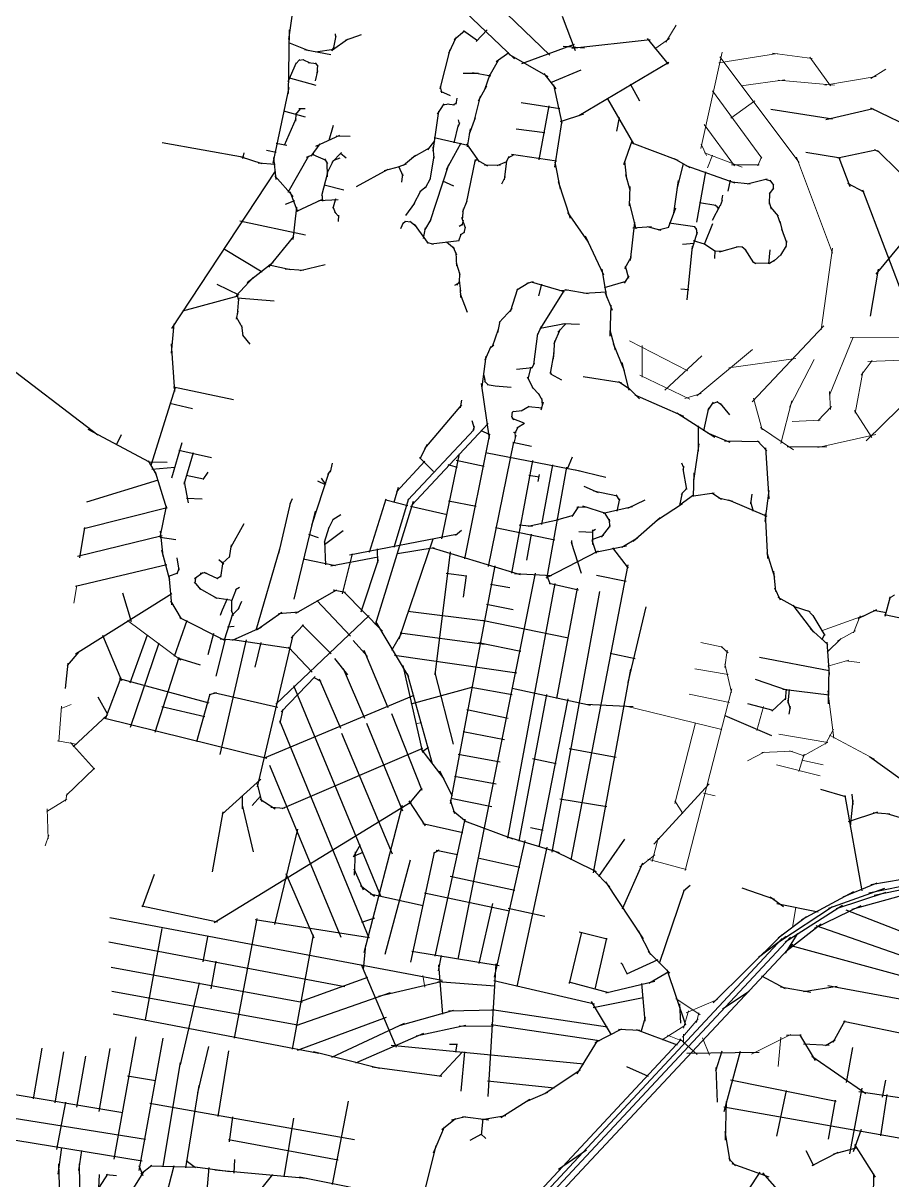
# Model space of a CAD drawing. Header units: inches. Extents: x 723419 to 759401, y 6910722 to 6968430.
# Drawn here: x 731647 to 733965, y 6943834 to 6946922 of the extents above; entities that cross this region are included whole.
import ezdxf

# ---------------------------------------------------------------- set-up
doc = ezdxf.new("R2010")
doc.units = ezdxf.units.IN
doc.header["$MEASUREMENT"] = 0
doc.layers.add('Linhas Axiais - Sao Jose', color=5, linetype='Continuous', lineweight=60)

msp = doc.modelspace()

# ---------------------------------------------------------------- linework, layer by layer
at = {"layer": 'Linhas Axiais - Sao Jose', "linetype": 'Continuous', "lineweight": 25}
for p, q in [((732378, 6947042.3), (732354.6, 6946878.3)), ((732887.1, 6946995.1), (733052.2, 6946835.8)), ((732826, 6946951.8), (732958, 6946826.4)), ((733084.7, 6946940.6), (733119.6, 6946848.9)), ((732356.4, 6946903.5), (732354.4, 6946733.8)), ((732479.1, 6946893.4), (732480.5, 6946882.7)), ((732507, 6946876), (732549.4, 6946891.5)), ((732824.2, 6946900.2), (732797, 6946877.2)), ((732859.5, 6946874.1), (732822.1, 6946901.2)), ((732884.6, 6946903.8), (732855.9, 6946872.6)), ((732355.1, 6946869.8), (732408, 6946848.5)), ((732472.4, 6946850.2), (732512, 6946879.1)), ((732481.2, 6946888.1), (732473.8, 6946852.3)), ((732802.1, 6946884.3), (732781.6, 6946840.8)), ((732977.9, 6946814), (733117.6, 6946865.6)), ((733088.2, 6946860.6), (733144.9, 6946855.6)), ((733111.2, 6946854.8), (733319.6, 6946878.4)), ((733311.9, 6946880.9), (733368.1, 6946812.3)), ((732397.7, 6946851.2), (732467.9, 6946838.4)), ((732427, 6946844.9), (732476.3, 6946851.9)), ((732476.3, 6946858), (732469.6, 6946847.9)), ((732785.2, 6946851.5), (732758.6, 6946746.2)), ((732942.7, 6946842.4), (732909.2, 6946818.1)), ((732942.5, 6946838.9), (733047.3, 6946779.3)), ((732353.9, 6946765.7), (732376.1, 6946816.5)), ((732373.9, 6946811.8), (732385.3, 6946824.6)), ((732383.3, 6946823.1), (732395.2, 6946824.3)), ((732393.3, 6946824.4), (732411.9, 6946815.5)), ((732407.8, 6946816.3), (732429.3, 6946814.2)), ((732425.9, 6946815.5), (732432.5, 6946807.4)), ((732432.3, 6946809.4), (732430.5, 6946785.7)), ((732914.3, 6946822.3), (732889.6, 6946778.1)), ((733370.1, 6946816.4), (733129.4, 6946674)), ((732354.2, 6946776.7), (732428.1, 6946756.2)), ((732432.1, 6946794.2), (732425.7, 6946767.5)), ((732820.6, 6946788.6), (732861.7, 6946788)), ((732846, 6946789.8), (732894.4, 6946781.3)), ((732892.3, 6946784.3), (732877.9, 6946743.7)), ((733036.3, 6946787.3), (733068.3, 6946746.8)), ((733135, 6946796.2), (733053.7, 6946762)), ((732356, 6946749.6), (732313.5, 6946548.4)), ((732759.2, 6946752.7), (732762.8, 6946736.1)), ((732760.8, 6946740.3), (732786.5, 6946728.3)), ((732882.8, 6946753.1), (732860.8, 6946713.8)), ((733062, 6946757), (733084.1, 6946654.4)), ((733266.1, 6946759.8), (733291.6, 6946714.8)), ((732752.5, 6946678.5), (732770.2, 6946706)), ((732767.4, 6946703.9), (732782.1, 6946706.4)), ((732777.9, 6946706.4), (732798.3, 6946703.9)), ((732794.6, 6946703.7), (732802.8, 6946708.8)), ((732803.9, 6946721.1), (732801.3, 6946705.6)), ((732866.3, 6946726.9), (732849.8, 6946659.5)), ((732975.8, 6946710.1), (733078.5, 6946693.7)), ((733206.3, 6946719.5), (733275.3, 6946599.8)), ((732341.4, 6946687.7), (732399.1, 6946672)), ((732386.9, 6946694.2), (732372.5, 6946676.9)), ((732374.8, 6946681), (732373.4, 6946660.1)), ((732399.9, 6946693.1), (732382.7, 6946692.7)), ((732755.4, 6946686.9), (732739.9, 6946581.2)), ((733049.8, 6946700.7), (733023.2, 6946557.1)), ((733080.7, 6946659.3), (733142.6, 6946679.3)), ((733806.5, 6946665.1), (733641.6, 6946690.8)), ((733914.9, 6946692.9), (733788.7, 6946663.3)), ((734038.5, 6946631.5), (733908.4, 6946694.6)), ((732374.4, 6946666), (732343.4, 6946595.5)), ((732474.2, 6946648.9), (732462.7, 6946608.6)), ((732796.7, 6946602.6), (732808.9, 6946650)), ((732811, 6946655.6), (732807.5, 6946645.5)), ((732810.9, 6946653.3), (732808.9, 6946663.4)), ((732853.1, 6946668.7), (732836.9, 6946625.3)), ((733083.8, 6946662.2), (733064.3, 6946537.2)), ((733237, 6946669.7), (733230, 6946633.6)), ((732490.7, 6946621.7), (732427.1, 6946592.5)), ((732519.9, 6946619.4), (732481.8, 6946620.3)), ((732833.5, 6946595), (732744, 6946615.5)), ((732839.5, 6946639.5), (732831.4, 6946591.5)), ((732962, 6946639.2), (733038.5, 6946630.2)), ((732236.3, 6946563), (732018, 6946602.5)), ((732296.6, 6946583), (732322.1, 6946577.5)), ((732321.9, 6946601.7), (732350.4, 6946595.7)), ((732438.2, 6946599.4), (732414.6, 6946566.5)), ((732730.5, 6946588.2), (732683, 6946560.9)), ((732744.6, 6946607.5), (732725.6, 6946583.6)), ((732740.5, 6946591.7), (732742.7, 6946561.4)), ((732814.5, 6946601.6), (732775.7, 6946530.3)), ((732829.8, 6946599.7), (732863.7, 6946551.7)), ((733270.6, 6946607.1), (733248.4, 6946543.7)), ((733270.7, 6946602.7), (733394.1, 6946555.7)), ((733820.6, 6946562), (733922, 6946583.7)), ((733917.8, 6946584.3), (733930.8, 6946577.8)), ((732284.4, 6946545.9), (732226.8, 6946564.8)), ((732235.4, 6946575.8), (732232, 6946560.6)), ((732314.9, 6946562.8), (732321.6, 6946504.7)), ((732354.3, 6946471), (732409, 6946567.8)), ((732402.9, 6946563.8), (732423.2, 6946572)), ((732420.3, 6946571.5), (732454.4, 6946556)), ((732450.7, 6946559.3), (732458.8, 6946545.8)), ((732457.2, 6946551.9), (732457.8, 6946511.7)), ((732473.9, 6946553.8), (732457.3, 6946520.8)), ((732496.7, 6946576.4), (732470.8, 6946549.8)), ((732491.9, 6946561.5), (732473.3, 6946553.8)), ((732493.7, 6946574.9), (732508.7, 6946562)), ((732693.6, 6946568.8), (732662.2, 6946541.7)), ((732742.9, 6946566.8), (732731.8, 6946503.1)), ((732829.8, 6946440.8), (732854.1, 6946557.6)), ((732859.6, 6946559.8), (732851.6, 6946551.4)), ((732886.5, 6946539.9), (732860.2, 6946555.1)), ((732937, 6946554.5), (732930.8, 6946503.6)), ((732943, 6946565.7), (732934.6, 6946548.6)), ((732956.6, 6946570.3), (732940.3, 6946561.1)), ((733069.9, 6946553), (732949.6, 6946570.9)), ((733251.5, 6946553.1), (733256.5, 6946505.4)), ((733383.8, 6946560.2), (733425.8, 6946536.3)), ((733734.8, 6946577.7), (733828.1, 6946562)), ((733822.9, 6946563.5), (733852.7, 6946486.1)), ((733926.6, 6946582), (733983.9, 6946525)), ((732319.6, 6946526.6), (732043.3, 6946106.8)), ((732319.4, 6946544.2), (732274.5, 6946548.3)), ((732458.7, 6946522.4), (732443.4, 6946460.4)), ((732619.6, 6946531.1), (732535.1, 6946484.6)), ((732650.6, 6946538.5), (732610.4, 6946527.6)), ((732669.2, 6946545.7), (732646.7, 6946537.6)), ((732648.5, 6946539.9), (732659.8, 6946513.9)), ((732781.6, 6946543.7), (732732.4, 6946391.8)), ((732920.5, 6946542.3), (732878.1, 6946541.5)), ((732937, 6946551.3), (732911, 6946541)), ((733065.9, 6946550.8), (733080.1, 6946479)), ((733407.7, 6946547.5), (733391.1, 6946478.2)), ((733414.6, 6946542.1), (733546.2, 6946495.6)), ((733467.4, 6946524.8), (733443.4, 6946390.6)), ((732318.1, 6946514.4), (732367.3, 6946458.7)), ((732449.8, 6946490.5), (732502.2, 6946477)), ((732658.8, 6946519.3), (732656.4, 6946497.4)), ((732732.9, 6946506.1), (732719.3, 6946481.1)), ((732766.1, 6946501.2), (732795.4, 6946487.9)), ((732933.2, 6946511.1), (732923.2, 6946491.9)), ((733074.8, 6946499.2), (733106.6, 6946401.4)), ((733254.2, 6946518), (733266, 6946476.8)), ((733383.3, 6946414.3), (733395.7, 6946501.9)), ((733533.3, 6946502.2), (733527.3, 6946473.3)), ((733537.8, 6946497.9), (733586.4, 6946492.6)), ((733578.3, 6946492.7), (733632.2, 6946505.8)), ((733627, 6946505.4), (733641.1, 6946501.1)), ((733639.1, 6946502.8), (733648.9, 6946489.7)), ((733648.4, 6946491.3), (733647.9, 6946478.9)), ((733891.2, 6946470.6), (733846.9, 6946493.6)), ((732359, 6946472.8), (732379, 6946418.7)), ((732444.2, 6946466.2), (732445.7, 6946446.9)), ((732707.4, 6946473.6), (732688.8, 6946437.7)), ((732722, 6946484.7), (732705.1, 6946471.3)), ((733265.7, 6946486), (733264.2, 6946433.9)), ((733512.5, 6946462.2), (733510.8, 6946451.9)), ((733648.8, 6946481.2), (733637.3, 6946465.8)), ((733638.5, 6946468.7), (733637.3, 6946438.9)), ((734006, 6946162.7), (733887.4, 6946475.7)), ((732371.4, 6946447.5), (732346.1, 6946437.6)), ((732376.4, 6946430.8), (732366.5, 6946344.2)), ((732376.8, 6946420.1), (732444.1, 6946451.1)), ((732436.1, 6946448.2), (732487.1, 6946450.9)), ((732480.6, 6946452.4), (732473.4, 6946426.8)), ((732473.6, 6946431.2), (732480.6, 6946414.2)), ((732691, 6946441.6), (732667.4, 6946408.5)), ((732820.2, 6946419), (732831.9, 6946447.2)), ((733263.9, 6946442.8), (733281.5, 6946372.5)), ((733451.2, 6946443.1), (733495.2, 6946435.5)), ((733486.4, 6946396.1), (733506.9, 6946435.2)), ((733492.6, 6946436.9), (733498.3, 6946432)), ((733497.2, 6946433.6), (733502.2, 6946425.6)), ((733511.6, 6946448.4), (733506.4, 6946434.2)), ((733511.1, 6946454.4), (733511.2, 6946447.1)), ((733637.1, 6946443.8), (733642.4, 6946426.4)), ((733640.5, 6946430.4), (733661.2, 6946406.6)), ((732478.1, 6946418.5), (732489.6, 6946406)), ((732488, 6946409), (732487.6, 6946392.2)), ((732734.5, 6946397.4), (732717.4, 6946369.3)), ((732827.3, 6946374.2), (732817.7, 6946403.1)), ((732819.2, 6946396.6), (732822, 6946426.2)), ((733099.6, 6946416.2), (733154.8, 6946337.5)), ((733387.6, 6946427.7), (733368.1, 6946375.5)), ((733658.8, 6946410.5), (733667.1, 6946388)), ((733923.2, 6946251.7), (734064.1, 6946422.9)), ((732400.1, 6946355.6), (732225.3, 6946392.8)), ((732661.3, 6946388.5), (732653.8, 6946372.7)), ((732667, 6946392.5), (732659.6, 6946386.2)), ((732682, 6946390.9), (732665.1, 6946392)), ((732695.2, 6946379.4), (732678.7, 6946392.4)), ((732690.7, 6946385.2), (732727.8, 6946334)), ((732720, 6946375.2), (732714.7, 6946346.9)), ((732819.2, 6946384), (732810.1, 6946378.8)), ((732820.9, 6946395.9), (732817.4, 6946381.5)), ((732823.9, 6946361.9), (732827.5, 6946377.6)), ((733278.4, 6946390.5), (733266.6, 6946288.2)), ((733273.9, 6946375.2), (733323.1, 6946379.1)), ((733312.2, 6946378.8), (733348.3, 6946369.1)), ((733341.3, 6946369.7), (733369.6, 6946377.6)), ((733439, 6946378.2), (733370.9, 6946388.3)), ((733437.4, 6946379.2), (733443.6, 6946370.7)), ((733442.7, 6946373.9), (733444.5, 6946358.2)), ((733485.8, 6946386.3), (733463.7, 6946330.6)), ((733665.6, 6946392.9), (733672.2, 6946367)), ((733670.7, 6946372.3), (733683.9, 6946336.1)), ((732368.6, 6946352.1), (732301.4, 6946270.4)), ((732723.7, 6946337.3), (732741.2, 6946331.8)), ((732736, 6946332.7), (732810.7, 6946341.2)), ((732776.2, 6946337.9), (732797.8, 6946320)), ((732809.3, 6946340.3), (732815.3, 6946358.5)), ((732814.1, 6946357.2), (732825.4, 6946364.1)), ((733146.3, 6946353.7), (733195.2, 6946250.4)), ((733445.1, 6946364.1), (733431.1, 6946317.6)), ((733464.4, 6946332), (733435.7, 6946340.3)), ((733683.2, 6946340.8), (733681.9, 6946324)), ((732181.5, 6946320.1), (732285, 6946257.9)), ((732793.4, 6946325.4), (732803.1, 6946303.6)), ((732801.1, 6946309.9), (732802.8, 6946274.4)), ((733437, 6946333.2), (733406.2, 6946330.6)), ((733418.5, 6946183.5), (733432.8, 6946326.9)), ((733493.9, 6946312), (733462.9, 6946332.9)), ((733512.8, 6946312.6), (733491.5, 6946312.9)), ((733492.3, 6946314.9), (733491.6, 6946293.4)), ((733555, 6946324.6), (733504.3, 6946310.9)), ((733566, 6946323.7), (733550.4, 6946324.4)), ((733575.4, 6946315.4), (733564.3, 6946324.8)), ((733596.4, 6946282.3), (733572.9, 6946318.8)), ((733639, 6946317), (733635.2, 6946279.3)), ((733669.9, 6946305.1), (733649.7, 6946286.5)), ((733683, 6946327.6), (733668, 6946302.7)), ((732314.5, 6946283.2), (732245, 6946228.6)), ((732303, 6946276.9), (732360.4, 6946264.3)), ((732386, 6946261.5), (732452.5, 6946277.6)), ((732801.9, 6946282.1), (732812.2, 6946250.9)), ((733269.3, 6946298.3), (733251.2, 6946266.3)), ((733252.8, 6946274.4), (733261.9, 6946240.8)), ((733602.2, 6946279.5), (733594.1, 6946284.8)), ((733640.5, 6946280.8), (733598.9, 6946280.1)), ((733651.9, 6946288), (733636.3, 6946279.6)), ((732260.8, 6946243), (732215.2, 6946194.1)), ((732346.2, 6946265.9), (732395.1, 6946262.1)), ((732811.5, 6946255.2), (732810.3, 6946228.5)), ((733190.8, 6946265.5), (733203.8, 6946189.8)), ((733262.6, 6946247.4), (733250.2, 6946227.8)), ((733928.4, 6946264.9), (733906.8, 6946139.7)), ((732163.5, 6946225.2), (732222.1, 6946196.7)), ((732806.3, 6946225.6), (732797.7, 6946221.4)), ((732811.5, 6946232.6), (732803.5, 6946222.6)), ((732810.3, 6946234.8), (732813.7, 6946206.3)), ((732813.4, 6946213.1), (732813.6, 6946189.2)), ((732966.3, 6946212.9), (732946.6, 6946151.5)), ((732963.9, 6946209.7), (732996.4, 6946229.9)), ((732991.6, 6946227.5), (733008.3, 6946231.8)), ((733002.8, 6946231.6), (733090.4, 6946205.8)), ((733029.7, 6946225.4), (733021.8, 6946193.8)), ((733255.4, 6946231.9), (733197.2, 6946215.7)), ((732072.8, 6946154.1), (732220.5, 6946193.9)), ((732216.9, 6946198.3), (732222, 6946180.6)), ((732221.8, 6946185.6), (732218.2, 6946143.6)), ((732218.9, 6946188.2), (732317.2, 6946181)), ((732812.6, 6946199.3), (732832, 6946150.3)), ((733089.3, 6946207.6), (733025.5, 6946104.8)), ((733078.5, 6946207.8), (733101.9, 6946210.3)), ((733093.4, 6946210.5), (733154.5, 6946200.2)), ((733142.8, 6946201.1), (733203.4, 6946204.9)), ((733200.1, 6946201.9), (733218.1, 6946155.3)), ((733423, 6946209.7), (733401.3, 6946211.3)), ((732219.7, 6946153.4), (732215.5, 6946131.6)), ((732916.9, 6946122.5), (732951.4, 6946159.8)), ((733215.3, 6946168.6), (733212.7, 6946086.1)), ((732215.6, 6946138.1), (732231.8, 6946109.1)), ((732918.7, 6946126.7), (732912.8, 6946094.8)), ((733026.1, 6946107.8), (733092, 6946119.9)), ((733096.2, 6946120.5), (733073.8, 6946097)), ((733087.3, 6946119.7), (733131.5, 6946118.5)), ((731846, 6945821.8), (731463.4, 6946115.1)), ((732048.8, 6946118.8), (732041.7, 6946040.9)), ((732229.3, 6946114.7), (732233.4, 6946086.9)), ((732232.2, 6946089.1), (732251.7, 6946065)), ((732899.6, 6946059.1), (732915.5, 6946105.3)), ((733009.9, 6946010.8), (733020.1, 6946093)), ((733029.2, 6946111.7), (733018.5, 6946087.7)), ((733079.7, 6946104.6), (733062.7, 6946066.2)), ((733212.1, 6946103.5), (733226.1, 6946049.7)), ((732042.2, 6946065.6), (732050.9, 6945938.8)), ((732880.1, 6946022.8), (732896, 6946059.5)), ((732892.8, 6946055.4), (732903, 6946062.9)), ((733064.9, 6946074), (733060.9, 6946025.2)), ((733220.8, 6946066.5), (733250.7, 6945994.7)), ((732881.9, 6946032.7), (732870.6, 6945950.6)), ((733063.3, 6946042), (733053.2, 6945986.4)), ((732963, 6945998.1), (733006.1, 6946002.5)), ((733001.9, 6946003.8), (732993.3, 6945972.5)), ((733004.8, 6946001.4), (733010.9, 6946014.7)), ((733244.2, 6946015.9), (733263.3, 6945941.8)), ((732874.8, 6945984.6), (732878.8, 6945970.4)), ((732877.8, 6945965.9), (732887.6, 6945956.1)), ((732878.1, 6945974.9), (732878.8, 6945963.3)), ((733008.6, 6945945.6), (732993, 6945977.2)), ((733052.8, 6945991.2), (733055.9, 6945984.7)), ((733054.2, 6945986), (733083.1, 6945969.4)), ((733141.1, 6945979), (733243.1, 6945963)), ((733235.5, 6945965.6), (733264.3, 6945946.8)), ((732052.6, 6945948.6), (731988.1, 6945741.2)), ((732048.4, 6945951), (732208.1, 6945916.8)), ((732890.8, 6945813.1), (732870.2, 6945960.2)), ((732884.8, 6945957.5), (732911.8, 6945952.7)), ((732906.1, 6945953.3), (732949.2, 6945950.1)), ((733024.4, 6945930), (733005.3, 6945949.9)), ((733260.7, 6945950.4), (733291.4, 6945918.9)), ((732038.5, 6945907.2), (732098.9, 6945893.4)), ((732816.9, 6945915.4), (732813.1, 6945895.3)), ((733032.4, 6945915), (733021.6, 6945933.6)), ((733034, 6945909.7), (733027.8, 6945889.1)), ((733033, 6945903.7), (733030.6, 6945920.5)), ((733279.4, 6945929.6), (733408.8, 6945872.5)), ((733474.2, 6945888.8), (733488.6, 6945909.7)), ((733485.8, 6945907), (733501.7, 6945911.7)), ((733498, 6945911.7), (733511.1, 6945902.6)), ((733506.6, 6945907), (733531.2, 6945876.6)), ((732816.6, 6945902.7), (732718.2, 6945786.6)), ((732949.8, 6945872.9), (732955.7, 6945863.3)), ((732951.5, 6945883.6), (732950, 6945870.1)), ((732950.7, 6945881.3), (732955.5, 6945886.4)), ((732954.3, 6945885.3), (732978.3, 6945887.9)), ((732975.7, 6945887.2), (732997.3, 6945899.2)), ((732994.9, 6945898.9), (733031.9, 6945894.8)), ((733391.1, 6945881.5), (733492.3, 6945817)), ((733463.3, 6945833.8), (733476.1, 6945894.9)), ((733895.9, 6945807.2), (733984.4, 6945893.2)), ((732887.7, 6945852.9), (732683.3, 6945634.6)), ((732844, 6945860.8), (732850.2, 6945840.3)), ((732850.2, 6945845.1), (732847.1, 6945832.8)), ((732983.8, 6945854.4), (732951.4, 6945866.2)), ((732959.6, 6945828.7), (732967.3, 6945843)), ((732984.2, 6945853.1), (732964.5, 6945840.3)), ((732983, 6945851.2), (732982.4, 6945856.2)), ((733448, 6945846.7), (733447.7, 6945779.3)), ((731984, 6945750.1), (731820.1, 6945837.2)), ((731908.6, 6945823), (731895.5, 6945795.6)), ((732673.2, 6945648.6), (732850.2, 6945837.5)), ((732890.8, 6945824.3), (732824.6, 6945492.3)), ((732868, 6945834.1), (732890.4, 6945824.7)), ((732955.2, 6945830.4), (732962, 6945829.3)), ((732961.6, 6945822), (732956.5, 6945800.4)), ((732960.7, 6945816.8), (732959.8, 6945830.8)), ((733472.5, 6945828.6), (733532.4, 6945803.1)), ((732070.7, 6945801.8), (732043, 6945707.6)), ((732149.7, 6945761.7), (732062, 6945780.7)), ((732724.7, 6945796.7), (732705.2, 6945758.9)), ((732955.2, 6945803.1), (732887.6, 6945471.3)), ((733003.3, 6945791.7), (732953.4, 6945802.1)), ((733449.3, 6945798.6), (733435.3, 6945699.9)), ((733517.8, 6945806.6), (733610.6, 6945805.4)), ((733606.4, 6945807.2), (733631, 6945780.5)), ((733627.4, 6945787.8), (733636.3, 6945652.5)), ((731981, 6945753.1), (732002, 6945717.1)), ((732031.1, 6945749.5), (731981.3, 6945749.8)), ((732100.5, 6945774.6), (732075.7, 6945690.7)), ((732719, 6945752.4), (732643.5, 6945670.5)), ((732704.8, 6945762), (732742.2, 6945725.3)), ((732810.3, 6945772.6), (732763.6, 6945545.5)), ((732876.6, 6945738.8), (732802.7, 6945754.8)), ((732880.4, 6945775.4), (733133, 6945727.2)), ((733005.6, 6945754.7), (732949.5, 6945453.8)), ((733111.4, 6945763.2), (733098.4, 6945731.7)), ((732051.8, 6945735.8), (731990.6, 6945730.3)), ((731999.5, 6945724), (732029.3, 6945626.2)), ((732139.8, 6945723.6), (732126.2, 6945703.3)), ((732417.3, 6945581.5), (732463.4, 6945723.5)), ((732460.2, 6945717.1), (732468, 6945727.9)), ((732471.4, 6945747.6), (732466, 6945723.6)), ((732805.6, 6945736.1), (732781.2, 6945742.9)), ((733059.3, 6945743.2), (733030, 6945583.3)), ((733096.6, 6945736.5), (733043.8, 6945443.4)), ((733120.6, 6945729.8), (733201.7, 6945709.7)), ((733408.9, 6945737), (733404.8, 6945747.1)), ((733417.3, 6945677.4), (733407.7, 6945732.5)), ((733408.7, 6945739.7), (733407.9, 6945728.6)), ((733436.7, 6945721.2), (733434.3, 6945658.6)), ((732007.3, 6945702), (731816.5, 6945643.4)), ((732076.9, 6945697.5), (732087.3, 6945641.3)), ((732082.1, 6945715.5), (732128.2, 6945705.1)), ((732453.9, 6945689.4), (732433.4, 6945699)), ((732442, 6945707.3), (732453.9, 6945690.5)), ((733023.8, 6945710), (732996.5, 6945714.8)), ((733024, 6945716.7), (733019.8, 6945698.2)), ((732637.1, 6945642.8), (732648.7, 6945683.4)), ((733142.5, 6945686.1), (733181.3, 6945669.1)), ((733232.5, 6945659.4), (733168.3, 6945672.9)), ((733239.2, 6945647.4), (733229.2, 6945662.9)), ((733398.7, 6945634), (733405.7, 6945667.7)), ((733435.3, 6945662), (733399.7, 6945635.7)), ((733417.7, 6945680.4), (733402.9, 6945663.5)), ((733429.6, 6945659.6), (733490.7, 6945667.7)), ((733484.3, 6945668.2), (733510.6, 6945651.4)), ((733591.1, 6945664.6), (733588, 6945638.8)), ((733636.1, 6945674.3), (733626.1, 6945591.6)), ((731808.8, 6945572.7), (732031.6, 6945628.9)), ((732029, 6945632.6), (732011.3, 6945549.5)), ((732124.7, 6945650.9), (732083.2, 6945652.9)), ((732360.3, 6945644), (732328.5, 6945506.2)), ((732365.1, 6945652), (732358.2, 6945637.5)), ((732615.1, 6945651.6), (732570.6, 6945509.2)), ((732687.9, 6945644.8), (732586.3, 6945316)), ((732614.4, 6945649.7), (732673.1, 6945634.2)), ((732675.1, 6945652.2), (732635.7, 6945522.1)), ((732778.5, 6945609.7), (732680.3, 6945631.3)), ((732855.7, 6945632), (732781.9, 6945646.2)), ((733128.7, 6945631.6), (733110.7, 6945605.3)), ((733150, 6945630), (733124.3, 6945629.4)), ((733201.4, 6945612.9), (733139.9, 6945632.2)), ((733194.6, 6945614.1), (733272.5, 6945631.3)), ((733238.2, 6945652), (733231.1, 6945619.3)), ((733305.3, 6945649), (733259.5, 6945626.7)), ((733336.4, 6945594.5), (733405.9, 6945640)), ((733502.6, 6945655.2), (733540.6, 6945646)), ((733529, 6945649.7), (733631.1, 6945605.5)), ((733588, 6945644), (733594.9, 6945619.3)), ((732369.8, 6945384.6), (732427.3, 6945618.8)), ((732474.5, 6945598.2), (732462.4, 6945574.6)), ((732473.7, 6945597), (732494.4, 6945610.7)), ((733076.5, 6945595.9), (732994.7, 6945578.5)), ((733114.5, 6945607.8), (733069.9, 6945595.6)), ((733212.8, 6945591.9), (733198.1, 6945615.8)), ((733210.8, 6945598), (733211.2, 6945576.1)), ((733274.3, 6945539.5), (733346.7, 6945602.6)), ((733626.7, 6945612.1), (733633.3, 6945493.1)), ((731798.5, 6945494.7), (731811.4, 6945575.4)), ((732012.5, 6945566.2), (732019.5, 6945498.7)), ((732235.6, 6945585), (732201.4, 6945523.1)), ((732500.8, 6945566.5), (732450.9, 6945529.1)), ((732451, 6945536.8), (732463.4, 6945576.8)), ((732816.1, 6945567.8), (732800.6, 6945554)), ((732907.5, 6945575.9), (733065.3, 6945542.7)), ((732970.2, 6945583), (733006.3, 6945579)), ((733166.7, 6945562.3), (733129.7, 6945564)), ((733174.3, 6945569.9), (733165.5, 6945565)), ((733166.3, 6945569.7), (733165.7, 6945530.4)), ((733213.3, 6945581.1), (733189.6, 6945550.2)), ((732017.6, 6945553.3), (731792.4, 6945498)), ((732012.6, 6945550), (732054.4, 6945543.3)), ((732434.7, 6945547.7), (732409.4, 6945557)), ((732451, 6945538.4), (732454.1, 6945476.3)), ((732803.6, 6945556.5), (732517.6, 6945501.7)), ((732740.4, 6945544.2), (732649.3, 6945277.2)), ((733002.6, 6945557.9), (732990.1, 6945488.2)), ((733109.5, 6945536.1), (733136.1, 6945453.3)), ((733110.2, 6945541), (733111, 6945529)), ((733164.1, 6945542.1), (733176, 6945507.4)), ((733165.1, 6945543.3), (733196.6, 6945555)), ((733243.9, 6945523), (733286.3, 6945547.8)), ((732016.6, 6945515.6), (732037.6, 6945436.1)), ((732197.2, 6945495.8), (732203.1, 6945529.2)), ((732269.1, 6945301.8), (732331.7, 6945518.6)), ((732524.5, 6945504.9), (732498, 6945398.8)), ((732591.8, 6945518.4), (732592.8, 6945481)), ((732645.6, 6945506.5), (732744, 6945521.8)), ((732738.3, 6945521.7), (732973.3, 6945450.3)), ((732785.9, 6945510.9), (732745.4, 6945182.5)), ((733042.7, 6945441.1), (733182.3, 6945512.9)), ((733173.1, 6945509.6), (733256.6, 6945527.1)), ((733261.8, 6945467.2), (733220.3, 6945521.1)), ((733631.3, 6945508.9), (733651.8, 6945442.8)), ((732030.2, 6945476.4), (731786.6, 6945418)), ((732057.2, 6945494.6), (732062.4, 6945461.4)), ((732168.8, 6945490.6), (732182.1, 6945478.9)), ((732180.2, 6945484.3), (732173.9, 6945442.9)), ((732178.6, 6945480.2), (732198.7, 6945498.2)), ((732480, 6945472.9), (732393.7, 6945490.8)), ((732594.3, 6945496.8), (732468, 6945472.4)), ((732594.3, 6945489.3), (732548.4, 6945349.8)), ((732905.1, 6945473.5), (732786.1, 6944838.8)), ((733259.9, 6945476.1), (733108, 6944688.8)), ((732059.3, 6945453.8), (732034.5, 6945444.7)), ((732036.1, 6945447.5), (732043.1, 6945369.5)), ((732062.7, 6945466.2), (732057.2, 6945450.7)), ((732126.5, 6945454.5), (732104.5, 6945438.8)), ((732106.7, 6945441.5), (732104.8, 6945426)), ((732135.7, 6945454.3), (732119.5, 6945453.2)), ((732166.6, 6945438.9), (732130.3, 6945455.4)), ((732175.8, 6945445.9), (732163.4, 6945438.6)), ((732775.9, 6945453.5), (732830.3, 6945446.3)), ((732807.6, 6944423.2), (733013.6, 6945453.4)), ((732829, 6945447.7), (732820.9, 6945389.8)), ((732958.3, 6945452.9), (733057.7, 6945447.5)), ((733044.3, 6945447), (733052.7, 6945424.3)), ((733255.6, 6945431.5), (733176.5, 6945447.7)), ((733649, 6945458.8), (733654.1, 6945405)), ((732103.7, 6945430.3), (732120.3, 6945410.3)), ((732116.7, 6945413.5), (732163.9, 6945387)), ((732215.4, 6945411), (732202.7, 6945379.2)), ((732224.1, 6945415.7), (732213.3, 6945408.9)), ((732893.9, 6945424.1), (732945.2, 6945415.5)), ((732940.1, 6944746.3), (733066.4, 6945426.5)), ((733050.2, 6945427.3), (733128.5, 6945409.2)), ((733124.9, 6945413.4), (733070, 6945118.9)), ((733651.6, 6945415), (733666.8, 6945382.4)), ((732043.4, 6945398.6), (731787, 6945237.7)), ((731911.8, 6945401.6), (731935.5, 6945324.9)), ((732039.9, 6945379.7), (732068.7, 6945331.7)), ((732158.5, 6945388.9), (732204.6, 6945381.7)), ((732191.5, 6945385.4), (732177.9, 6945354.6)), ((732202.8, 6945380.7), (732202.7, 6945350.8)), ((732483.1, 6945408.4), (732373.3, 6945346.4)), ((732430.2, 6945380.4), (732520.2, 6945285.9)), ((732507.2, 6945401.7), (732474.2, 6945408.3)), ((732606.2, 6945299.1), (732503.3, 6945403.4)), ((733184.5, 6945405.2), (733057.3, 6944708.8)), ((733660.9, 6945389.4), (733708.2, 6945363)), ((733946.8, 6945338.6), (733961.1, 6945391.4)), ((732179.1, 6945358), (732173.1, 6945340.4)), ((732202.1, 6945355.9), (732207.3, 6945341)), ((732203.6, 6945341.1), (732223.1, 6945360.3)), ((732229.3, 6945377.7), (732219.7, 6945356)), ((732336.8, 6945348.6), (732271.5, 6945302.9)), ((732383, 6945349.3), (732328, 6945345.6)), ((732673.5, 6945352.7), (732880.7, 6945326.5)), ((732883.5, 6945370.6), (732954.4, 6945356.9)), ((733308.6, 6945364.1), (733260.5, 6945161.7)), ((733700.4, 6945368.5), (733755.8, 6945296.2)), ((733704, 6945365.2), (733745.8, 6945351.2)), ((733742.3, 6945352.9), (733757.9, 6945335.3)), ((733874.6, 6945333), (733924.5, 6945357.2)), ((733915.5, 6945355.4), (733950.5, 6945348.6)), ((732084.2, 6945327.6), (732049.9, 6945231.4)), ((732064.2, 6945335.1), (732186.1, 6945274.1)), ((732183.9, 6945275.8), (732206.3, 6945345.6)), ((732570.6, 6945340.6), (732321.3, 6945104.2)), ((732676, 6945176.7), (732587.7, 6945324.4)), ((732871.6, 6945327.9), (733101.9, 6945281)), ((733753.5, 6945340.8), (733785.8, 6945287.7)), ((733944.7, 6945343.3), (734590.1, 6945208.4)), ((731859.1, 6945288.4), (731909.7, 6945167.4)), ((731977.9, 6945288.4), (731931.9, 6945159.9)), ((732154.9, 6945292.4), (732139.4, 6945236)), ((732210.3, 6945311.2), (732192.7, 6945309.5)), ((732281.9, 6945308.5), (732205.1, 6945273.8)), ((732366.2, 6945288.5), (732271.1, 6944883.4)), ((732395.3, 6945316.1), (732362.1, 6945281.4)), ((732391.1, 6945315.5), (732468.8, 6945238.4)), ((732630.8, 6945248), (732657.7, 6945294.6)), ((732652.8, 6945294.2), (732878.3, 6945264.5)), ((733746.6, 6945306), (733793.6, 6945263.2)), ((733785.4, 6945290.5), (733777.9, 6945275.6)), ((732009, 6945267), (731933, 6945042.1)), ((732185.8, 6945277.4), (732161.1, 6945178.6)), ((732241.8, 6945275.4), (732171.5, 6944970.1)), ((732211.4, 6945274.8), (732172.3, 6945277.5)), ((732205.5, 6945276.8), (732360.5, 6945253.7)), ((732280.9, 6945268.9), (732264.9, 6945203)), ((732354.8, 6945255.8), (732418, 6945189.6)), ((732527.6, 6945274.4), (732566, 6945231)), ((732861.5, 6945268.4), (732974.9, 6945245.7)), ((733791.1, 6945269.5), (733797.2, 6945183.4)), ((731795.4, 6945243.8), (731764.5, 6945207.2)), ((732062.8, 6945229), (731998.3, 6945028.3)), ((732059.2, 6945227.6), (732119.2, 6945209.4)), ((732477.4, 6945226.4), (732512.1, 6945182)), ((732621, 6945094.6), (732556.6, 6945247.7)), ((732638.2, 6945234.5), (732964.3, 6945188.1)), ((733279.8, 6945225.2), (733213.1, 6945239.5)), ((733611.6, 6945229.9), (733797.8, 6945193.8)), ((731766.2, 6945213.1), (731759.1, 6945146.3)), ((732501.2, 6945199.3), (732557.5, 6945066.3)), ((732713.3, 6944975.3), (732661.1, 6945207.6)), ((733168.3, 6944654.2), (733268.3, 6945197.3)), ((733796.9, 6945202.2), (733794.6, 6945105)), ((731907.3, 6945174.7), (731866.1, 6945064.1)), ((731903.4, 6945172.8), (732142.3, 6945107.9)), ((732425.8, 6945177.6), (732335.3, 6945083.6)), ((732422.3, 6945175.4), (732441.4, 6945165.3)), ((732436.7, 6945171.9), (732493.3, 6945039.9)), ((732738.9, 6944944.9), (732672.1, 6945185)), ((732745.6, 6945188), (732793.9, 6944997.5)), ((733599.9, 6945170.5), (733685.7, 6945141.4)), ((732110.6, 6945004.1), (732146.4, 6945131.8)), ((732163.2, 6945134.4), (732143.7, 6945129.3)), ((732155.8, 6945135.5), (732326.2, 6945096.1)), ((732368.6, 6945153.9), (732600.4, 6944592.3)), ((732847.2, 6945149.6), (732681.4, 6945104.1)), ((732841.9, 6945149.3), (732951.9, 6945130.1)), ((732952, 6945146.8), (733160.7, 6945101.6)), ((733673.9, 6945144.1), (733797.4, 6945128.8)), ((733682.4, 6945144.5), (733680.4, 6945115.9)), ((733690.5, 6945143.5), (733686.8, 6945106.5)), ((731846.7, 6945123.9), (731872.4, 6945077.3)), ((732689.6, 6945126.8), (732290.1, 6944960.1)), ((733043.2, 6945130.2), (732969.8, 6944738.5)), ((733100.1, 6945118.5), (733022.9, 6944722.9)), ((733148.1, 6945103.9), (733274.2, 6945098)), ((733648.2, 6945087.5), (733580.1, 6945104.6)), ((733682.4, 6945121.3), (733644.5, 6945085.8)), ((733686.6, 6945115.1), (733693.8, 6945091.2)), ((731780.3, 6944990.5), (731871.9, 6945075.8)), ((732131.9, 6945070.1), (732016.8, 6945097.4)), ((732339.5, 6945090.4), (732332.3, 6945053.1)), ((732629.9, 6945078.8), (732711, 6944874.7)), ((732830.7, 6945090), (732941.4, 6945066.8)), ((733518.7, 6945073.7), (733643.9, 6945020.1)), ((733693.2, 6945097.6), (733690.1, 6945077.4)), ((731861.3, 6945067.3), (732297.6, 6944960.1)), ((732331.2, 6945060.9), (732569.7, 6944480.9)), ((732563.3, 6945053.2), (732658.8, 6944819.3)), ((732496.7, 6945026.6), (732631.4, 6944704.4)), ((732820.8, 6945031.1), (732930.9, 6945009.6)), ((732712.1, 6944985.6), (732336.8, 6944824.8)), ((732770.3, 6944905.1), (732708.7, 6944985.2)), ((732728.3, 6944988.3), (732713.7, 6944977.8)), ((733229.2, 6944961.7), (733104.2, 6944985.1)), ((732808, 6944970.5), (732919.8, 6944950.1)), ((733069.2, 6944944.6), (733005.9, 6944958.1)), ((733905.2, 6944964.5), (734027.4, 6944876.2)), ((732304.6, 6944941.1), (732494.8, 6944482.1)), ((732792.1, 6944858.3), (732759.1, 6944925.3)), ((732178.2, 6944810.7), (732281.1, 6944904.1)), ((732271.3, 6944891.4), (732282.7, 6944844.2)), ((732798.1, 6944911.6), (732908.7, 6944891.9)), ((732231, 6944860.7), (732231.5, 6944824.4)), ((732280.5, 6944858.9), (732258.1, 6944833.4)), ((732710.8, 6944880.2), (732675.7, 6944838.1)), ((732788.2, 6944853.4), (732897.1, 6944831.3)), ((733774.5, 6944877.6), (733840.8, 6944857.5)), ((733838.9, 6944860.4), (733884.4, 6944605.9)), ((733857.8, 6944863.6), (733860.7, 6944836.4)), ((732156.6, 6944521.4), (732682, 6944843)), ((732231, 6944834.9), (732260.6, 6944709.8)), ((732279.1, 6944850.5), (732319.6, 6944824.9)), ((732307.7, 6944829.3), (732344.2, 6944826.8)), ((732658.4, 6944833.4), (732556, 6944440.2)), ((732676, 6944845.7), (732719.9, 6944779.2)), ((732786.6, 6944848.8), (732798.1, 6944812.3)), ((733204.2, 6944830.5), (733079.2, 6944850.8)), ((733860.2, 6944847.1), (733853.5, 6944778)), ((732151.8, 6944657), (732180.5, 6944816.5)), ((732825.3, 6944796.8), (732745.4, 6944431.1)), ((732794.2, 6944819.4), (732829.2, 6944790.5)), ((732824.9, 6944793), (732953.4, 6944745)), ((733849.1, 6944790.6), (733927.2, 6944817)), ((733914.4, 6944815.2), (733958.9, 6944811.2)), ((733951.1, 6944812.6), (734039, 6944786.1)), ((732378.6, 6944770.9), (732317.5, 6944515.7)), ((732713.7, 6944785.3), (732820.2, 6944761.6)), ((733000.8, 6944775.1), (733034.3, 6944767.5)), ((732904.7, 6944375.4), (732986, 6944740.2)), ((732941.7, 6944748.8), (733076.8, 6944708.4)), ((733251.7, 6944744.2), (733182.3, 6944644.5)), ((732546.5, 6944728.9), (732527.6, 6944696)), ((732532.9, 6944709.6), (732530.5, 6944648.1)), ((732531.1, 6944699), (732554.5, 6944709.3)), ((732743.2, 6944707.9), (732680.4, 6944415.1)), ((732741.6, 6944706.4), (732756.8, 6944715.2)), ((732748.6, 6944714), (732805.8, 6944702.5)), ((733044, 6944722.2), (732964, 6944350.5)), ((733056.6, 6944716.2), (733175.5, 6944657.7)), ((733903.3, 6944600.3), (734466.1, 6944717.6)), ((733917.9, 6944594.2), (734469.9, 6944708.5)), ((732679.3, 6944687.4), (732611.9, 6944435.6)), ((732972.2, 6944668.6), (732859.8, 6944693)), ((733299.4, 6944680.1), (733245.4, 6944557.4)), ((731996.3, 6944649.3), (731964.9, 6944562.5)), ((732347.6, 6944652.4), (732422.9, 6944480.4)), ((732529.6, 6944664.5), (732554.3, 6944608.4)), ((732958.9, 6944607), (732786.2, 6944643.8)), ((733167, 6944662.6), (733211.9, 6944616.5)), ((733908.4, 6944622.5), (734105.9, 6944656.7)), ((732547.5, 6944620.2), (732584.5, 6944592)), ((733200.3, 6944630.3), (733301.5, 6944477.6)), ((733344.4, 6944412.8), (733411.1, 6944609.6)), ((733426.3, 6944620.3), (733408.8, 6944605.3)), ((733564.2, 6944613.7), (733651.9, 6944583.5)), ((733796.8, 6944559.3), (733946.2, 6944613.2)), ((733834.5, 6944590.3), (733925.1, 6944627)), ((732714.6, 6944565.5), (732572.5, 6944596.6)), ((732945, 6944551.2), (732717.6, 6944599.4)), ((733640, 6944589.5), (733675.3, 6944564.4)), ((733724.3, 6944529.1), (733862.8, 6944603.8)), ((733817.3, 6944559.1), (733949.8, 6944602.4)), ((733859, 6944557.3), (734010.3, 6944598.8)), ((731963.5, 6944565.6), (732165.5, 6944522.9)), ((732899.5, 6944572), (732862.4, 6944411.7)), ((733038.9, 6944537.3), (732941.1, 6944558.8)), ((733767.9, 6944549.1), (733657.6, 6944571.4)), ((733662.9, 6944469.4), (733806.6, 6944564.1)), ((733680.2, 6944469.6), (733833.2, 6944567.2)), ((733758, 6944506), (733882.4, 6944566.8)), ((733841.8, 6944555.4), (734196.5, 6944416.1)), ((731878.5, 6944534.6), (732765.2, 6944367.1)), ((732270.2, 6944532.1), (732209.7, 6944212.6)), ((732265.7, 6944529.6), (732571, 6944481.2)), ((732584.5, 6944533.3), (732550, 6944521.4)), ((733661.4, 6944480.6), (733737.4, 6944537.8)), ((733683.7, 6944446.2), (733775.7, 6944517.4)), ((732017, 6944505.3), (731972.6, 6944261.2)), ((732138.5, 6944483.1), (732126.6, 6944416.5)), ((732421.1, 6944488.4), (732365.2, 6944183)), ((733136.7, 6944495.3), (733104.1, 6944358.5)), ((733204.9, 6944476.7), (733130.9, 6944495.3)), ((733287.5, 6944500.1), (733320.9, 6944436.3)), ((733488, 6944306.6), (733670.8, 6944488.5)), ((733683, 6944483.7), (733609, 6944428.1)), ((733713.2, 6944492.1), (733680.4, 6944439.5)), ((733762, 6944513.5), (734171.2, 6944369.4)), ((730624.3, 6941192.5), (733694.5, 6944482.2)), ((730628.5, 6941214.7), (733672.2, 6944478.3)), ((733700.4, 6944463.6), (730643.7, 6941194.9)), ((731876.1, 6944470), (732505.6, 6944350.2)), ((732560.8, 6944461.3), (732554.1, 6944395.9)), ((733203.4, 6944479.9), (733172.3, 6944343.1)), ((733695.2, 6944460), (734143.9, 6944336.8)), ((732684, 6944444.5), (732916.9, 6944406.7)), ((732762.5, 6944433.3), (732754.1, 6944392.7)), ((733257.7, 6944384.2), (733341.1, 6944422.8)), ((733314.4, 6944444), (733372.3, 6944386.5)), ((731882, 6944402), (732391.5, 6944308.8)), ((732160.7, 6944418), (732147.4, 6944344)), ((732548.9, 6944409.3), (732642.2, 6944188.9)), ((732754.9, 6944408.7), (732765.7, 6944276.5)), ((732907.8, 6944410.9), (732886.6, 6944057.2)), ((733241.4, 6944414.1), (733247, 6944408.4)), ((733244.2, 6944412.2), (733258.7, 6944383.3)), ((733364.4, 6944395.7), (733414.5, 6944248.6)), ((732117.1, 6944360), (732066, 6944141.9)), ((732387.4, 6944310.2), (732566.7, 6944375.3)), ((732595.2, 6944324.5), (732766.2, 6944364.9)), ((732753.5, 6944364.3), (732905.9, 6944352.2)), ((732903.1, 6944366.3), (733171.2, 6944304.2)), ((733103.2, 6944363.1), (733208.3, 6944334.5)), ((733201.8, 6944334.1), (733332.4, 6944364.7)), ((733369.8, 6944389.6), (733316.4, 6944358.5)), ((733617.2, 6944379.4), (733680, 6944345.2)), ((731883.5, 6944338.4), (732379.7, 6944248.1)), ((732375.6, 6944246.6), (732627.2, 6944334.7)), ((733297, 6944358.5), (733305.5, 6944258.4)), ((733513.1, 6944290.9), (733584.1, 6944337.7)), ((733667.2, 6944349.6), (733748.6, 6944335.4)), ((733818.5, 6944350.4), (733728.7, 6944336.4)), ((734116.9, 6944292.4), (733794, 6944352.2)), ((733162.3, 6944310.1), (733215.6, 6944221.4)), ((733301.5, 6944320.5), (733168.2, 6944293.9)), ((733398.1, 6944304.2), (733400.5, 6944252.8)), ((731886.8, 6944277.7), (732436.3, 6944172.6)), ((732615.6, 6944267.6), (732378.5, 6944180)), ((732654.1, 6944247.4), (732796.3, 6944287.4)), ((732781.7, 6944285.2), (732905, 6944288.2)), ((732897.7, 6944289.6), (733206.2, 6944243)), ((733306.7, 6944268.1), (733295, 6944228.9)), ((732470.4, 6944162.3), (732664.4, 6944252.5)), ((732696, 6944218.8), (732828, 6944247.5)), ((732809.9, 6944245.5), (732901.1, 6944244.6)), ((733184.3, 6944205.9), (732895.7, 6944248)), ((733243.4, 6944237.1), (733172.2, 6944200.4)), ((733808.3, 6944201.9), (733839.9, 6944260.2)), ((733835.9, 6944258.1), (734081.1, 6944207.4)), ((731947.3, 6944216.4), (731889.4, 6943889.4)), ((732019.3, 6944212.4), (731955.9, 6943859.1)), ((732534.2, 6944146.7), (732716.1, 6944225.9)), ((732593.2, 6943341), (733402.2, 6944208.9)), ((733178.9, 6944205.2), (733124, 6944117.3)), ((733292.4, 6944233.1), (733235.1, 6944235.5)), ((733392.5, 6944194.4), (733283.3, 6944235.1)), ((733398.8, 6944210.5), (733445.2, 6944168.9)), ((733722.3, 6944220.9), (733683.4, 6944219.6)), ((733718, 6944222.8), (733760.4, 6944152.7)), ((733787.6, 6944193.5), (733813.8, 6944207.8)), ((731696.7, 6944186.2), (731674.1, 6944050.5)), ((731755, 6944176.3), (731731.2, 6944040.5)), ((731878.7, 6944184.9), (731849.2, 6944016.8)), ((732141.8, 6944190.3), (732112.2, 6944066.4)), ((732194.8, 6944179.1), (732166.8, 6944004)), ((732422, 6944176.7), (732598, 6944132.6)), ((733142.8, 6944143), (732628.9, 6944193.3)), ((732819.6, 6944176.3), (732758.1, 6944110.4)), ((732784.6, 6944196.7), (732805, 6944197)), ((732804.2, 6944197.7), (732800.8, 6944175.6)), ((732824.9, 6944176.3), (732814.8, 6944071.5)), ((733418, 6944173), (733610.6, 6944175.7)), ((733511.4, 6944178.1), (733493.8, 6944125)), ((733560.1, 6944177.2), (733516.4, 6944016)), ((733729.4, 6944197.4), (733797.1, 6944194.2)), ((733859.4, 6944188.2), (733842.9, 6944094.5)), ((731813.2, 6944164.8), (731789.8, 6944028.4)), ((732020.5, 6943871), (732067.2, 6944148.1)), ((733895.6, 6944064.4), (733750.8, 6944164)), ((732578.3, 6944136.5), (732764.3, 6944111.3)), ((733133.1, 6944127.1), (733038.5, 6944064.4)), ((733256.6, 6944136.8), (733314.8, 6944111.5)), ((733495.3, 6944134.5), (733498.4, 6944041.6)), ((732000.2, 6944098.7), (731925.4, 6944111.6)), ((732116.1, 6944086.3), (732080.2, 6943866.5)), ((732886.1, 6944098.4), (733064.5, 6944080)), ((733816.3, 6944043.3), (733534.4, 6944100.4)), ((733947.5, 6944100.4), (733938.5, 6944055.4)), ((731913.1, 6944013.5), (731582.6, 6944068.7)), ((733046, 6944068), (732986.1, 6944041.8)), ((733682.8, 6944072.7), (733657.1, 6943951)), ((733884.2, 6944079.6), (733851.4, 6943903.6)), ((734206.7, 6944020.9), (733876.6, 6944069.2)), ((733951.4, 6944061.9), (733934.7, 6943951.7)), ((731760, 6944041.7), (731736.3, 6943915.3)), ((731984.9, 6944038.8), (732531.4, 6943942.2)), ((732472.4, 6943822.4), (732515.1, 6944044.5)), ((732998.9, 6944048.8), (732921.7, 6944000)), ((734121.6, 6943921), (733516.5, 6944028.6)), ((733522.5, 6944044), (733520.2, 6943940.5)), ((733813.8, 6944047.6), (733794.5, 6943943)), ((731577.7, 6944006.3), (731973.6, 6943943.2)), ((732205.8, 6944002.8), (732197.1, 6943936)), ((732368.7, 6943998.9), (732342.5, 6943843)), ((732800.1, 6943997.8), (732764.1, 6943967.6)), ((732827.6, 6944003.1), (732789.5, 6943993.9)), ((732889.1, 6943993.6), (732818.9, 6944003.1)), ((732873.8, 6943997.4), (732869.1, 6943953.8)), ((732934.8, 6944005.2), (732870.6, 6943995.1)), ((732770.5, 6943975.1), (732741.2, 6943905.9)), ((733519.1, 6943963.3), (733532.7, 6943884.2)), ((733882.6, 6943968.7), (733861.4, 6943908.9)), ((731964.4, 6943884.1), (731571.2, 6943948.5)), ((732195.3, 6943942.3), (732487.6, 6943888)), ((732839.9, 6943940.4), (732870.8, 6943957.6)), ((732868.5, 6943957.4), (732881.5, 6943945.3)), ((733865.1, 6943928.6), (733920.5, 6943841.3)), ((731749.6, 6943921.3), (731739.6, 6943849.9)), ((731802.6, 6943913.2), (731794.6, 6943859.8)), ((732747.9, 6943925.9), (732720.8, 6943814.7)), ((733149.7, 6943913.8), (733075.6, 6943861.8)), ((733734.8, 6943912.6), (733755.7, 6943872.6)), ((733751.8, 6943873), (733821.7, 6943908.7)), ((733810.2, 6943904.3), (733872.8, 6943920.9)), ((731741.1, 6943877.2), (731745.1, 6943759.4)), ((731796.1, 6943877.2), (731798.6, 6943761.9)), ((731956.1, 6943872.8), (731966.7, 6943845.9)), ((731990.4, 6943873.2), (731961.3, 6943849.3)), ((731986, 6943871.6), (732111.4, 6943868.5)), ((732048.9, 6943871.6), (732012.1, 6943730.8)), ((732082.4, 6943886.1), (732107.2, 6943867.6)), ((732199.2, 6943855.7), (732098.7, 6943869.7)), ((732142.9, 6943867.6), (732128.5, 6943704.3)), ((732210.5, 6943888.9), (732209.3, 6943852.4)), ((733529.4, 6943891.5), (733547.4, 6943872.2)), ((733538.2, 6943877.8), (733636.5, 6943842.9)), ((731850.1, 6943848.8), (731848.2, 6943812.3)), ((731872.5, 6943849.8), (731850, 6943815)), ((731896.5, 6943845.3), (731868.9, 6943848.2)), ((731967.8, 6943856.1), (731921.8, 6943782.4)), ((732403.1, 6943838.4), (732158.8, 6943860.2)), ((732312.6, 6943848.5), (732228.2, 6943744.4)), ((732650.3, 6943788.2), (732384.6, 6943841.3)), ((733612.5, 6943854.7), (733581.3, 6943807.7)), ((733619.3, 6943853.1), (733724.9, 6943733.9)), ((733916, 6943850.7), (733914.5, 6943785.5))]:
    msp.add_line(p, q, dxfattribs=at)
at = {"layer": 'Linhas Axiais - Sao Jose', "lineweight": 0}
for p, q in [((733362.1, 6946871.3), (733389.1, 6946916)), ((733332.2, 6946852.8), (733371.7, 6946880.6)), ((733512.3, 6946844), (733455.4, 6946587.3)), ((733659.4, 6946841.1), (733503, 6946816.2)), ((733717.6, 6946549.5), (733505.6, 6946831.8)), ((733751.7, 6946827), (733645.6, 6946841.6)), ((733746.1, 6946830.8), (733801.4, 6946754)), ((733908.3, 6946773.9), (733948.8, 6946799.3)), ((733562.8, 6946754.3), (733678.9, 6946770.2)), ((733661.2, 6946769.1), (733811.8, 6946756.4)), ((733785.8, 6946756.4), (733922.6, 6946779.4)), ((733618.1, 6946561.1), (733485.8, 6946741.1)), ((733535.5, 6946668.3), (733599, 6946714.6)), ((733545.3, 6946541.3), (733463.8, 6946650.8)), ((733456.2, 6946598.7), (733470.5, 6946568.5)), ((733464.9, 6946575.4), (733565.4, 6946537.3)), ((733473.1, 6946535.2), (733485.8, 6946569.1)), ((733607, 6946540.8), (733616.5, 6946564.6)), ((733806.2, 6946307.4), (733710.7, 6946564.3)), ((733536.9, 6946543.9), (733610.9, 6946543.4)), ((733775.8, 6946103.4), (733806.5, 6946321.4)), ((733591.8, 6945911.2), (733783.5, 6946114)), ((733264.8, 6946074.1), (733420, 6945993.7)), ((733298.3, 6945977.1), (733298.3, 6946061)), ((733861.9, 6946083.2), (733797.9, 6945928.9)), ((733853.5, 6946081.9), (734055.4, 6946082.8)), ((733457.4, 6946033.5), (733359.3, 6945942.2)), ((733444, 6945927), (733592.5, 6946050.8)), ((733529.5, 6946002.1), (733708.8, 6946026.9)), ((733691.6, 6945897), (733757, 6946023.8)), ((733882.9, 6945981.8), (733912.5, 6946021.2)), ((734016.2, 6946023.2), (733900.7, 6946018.4)), ((733292, 6945982.4), (733426, 6945917.8)), ((733866.5, 6945880.7), (733887.6, 6945991.1)), ((733797.9, 6945939), (733801, 6945890.5)), ((733412.2, 6945919.6), (733456, 6945933)), ((733618.8, 6945836.6), (733595.5, 6945920.7)), ((733668.6, 6945799.9), (733698, 6945914)), ((733803.8, 6945898.6), (733767.3, 6945860)), ((733911, 6945816.2), (733865.2, 6945887.6)), ((733702.1, 6945783.1), (733614.3, 6945842.1)), ((733773.1, 6945861.8), (733698.8, 6945858.4)), ((733767.5, 6945789.2), (733922.1, 6945823.6)), ((733685.7, 6945791), (733791, 6945791)), ((731790.5, 6945420.4), (731781.9, 6945373.8)), ((733957.9, 6945386.1), (733971.4, 6945395.9)), ((731925.7, 6945327.3), (732068.2, 6945221.9)), ((733777.4, 6945299.6), (733890.6, 6945340.6)), ((733862.6, 6945294.5), (733879.7, 6945339.5)), ((733819.7, 6945272.7), (733867.3, 6945299.6)), ((733513.4, 6945256.2), (733455.2, 6945268.4)), ((733528.2, 6945241.2), (733509.4, 6945258.1)), ((733791.7, 6945243.2), (733829.1, 6945279.5)), ((733519.5, 6945202.3), (733525.6, 6945247.8)), ((733439.1, 6945198.6), (733528.2, 6945183.5)), ((733537, 6945134.8), (733519, 6945212)), ((733793.8, 6945205.5), (733849.9, 6945221.5)), ((733841.4, 6945219.6), (733879.2, 6945215.5)), ((733413.1, 6944660.1), (733537.8, 6945144.6)), ((733809.9, 6945013.4), (733793.5, 6945139.3)), ((731748.6, 6945092.8), (731775, 6945103.4)), ((733248.6, 6945100.5), (733511, 6945036.5)), ((733423.7, 6945130.6), (733531.4, 6945108.6)), ((731742.4, 6945004.6), (731749.7, 6945098.7)), ((733604.9, 6945034.2), (733622.5, 6945098.1)), ((732694.8, 6945051.7), (732709.5, 6945055.3)), ((733441, 6945054.4), (733385.9, 6944839.2)), ((733793.8, 6945001.4), (733663, 6945024.3)), ((733787.8, 6944997.6), (733808.6, 6945037.5)), ((733918.1, 6944956.9), (733798.2, 6945021.6)), ((731788.3, 6944997.5), (731739.1, 6945006.1)), ((731837, 6944930.7), (731773.7, 6945002.2)), ((733699.4, 6944978.7), (733618, 6944975.1)), ((733730.9, 6944966.2), (733691.9, 6944979.4)), ((733727.3, 6944965.5), (733794.2, 6945002.7)), ((733623.8, 6944976.2), (733579.9, 6944953.3)), ((733716.6, 6944924.1), (733730.3, 6944971)), ((733724.5, 6944954.7), (733781, 6944941.9)), ((731762, 6944860.2), (731837.4, 6944932.9)), ((733657.3, 6944942.1), (733773.7, 6944912.8)), ((733329.3, 6944730.7), (733477.5, 6944891.6)), ((731760.5, 6944845.4), (731764.5, 6944865.7)), ((733493, 6944859.6), (733462.6, 6944866.2)), ((731710.7, 6944817.2), (731763.6, 6944850.7)), ((731714, 6944744.9), (731711.1, 6944824.9)), ((733385.4, 6944846.1), (733407, 6944812)), ((731705.4, 6944726.3), (731715.5, 6944754.6)), ((733325, 6944684.1), (733341.4, 6944746.6)), ((733292.7, 6944669.8), (733331.9, 6944701.6)), ((733415.8, 6944662.4), (733313.4, 6944690.7)), ((733708.2, 6944562.7), (733699.2, 6944508)), ((732713.7, 6944379.8), (732718.3, 6944348.7)), ((733453.2, 6944274.6), (733388.6, 6944318.8)), ((733499.9, 6944315.6), (733415.9, 6944280.3)), ((733421.8, 6944285.3), (733408.9, 6944239.1)), ((733449.9, 6944280.2), (733443.6, 6944254.6)), ((733412.3, 6944246.1), (733351.7, 6944208.2)), ((733448, 6944264.3), (733406, 6944214.9)), ((733365.9, 6944220.4), (733406.3, 6944204.6)), ((733408.5, 6944223.4), (733408.8, 6944199.1)), ((733459.8, 6944213.3), (733478.6, 6944167.7)), ((733590, 6944170.4), (733695.3, 6944222.3)), ((733668.3, 6944215.1), (733661, 6944137))]:
    msp.add_line(p, q, dxfattribs=at)

doc.saveas('drawing.dxf')
